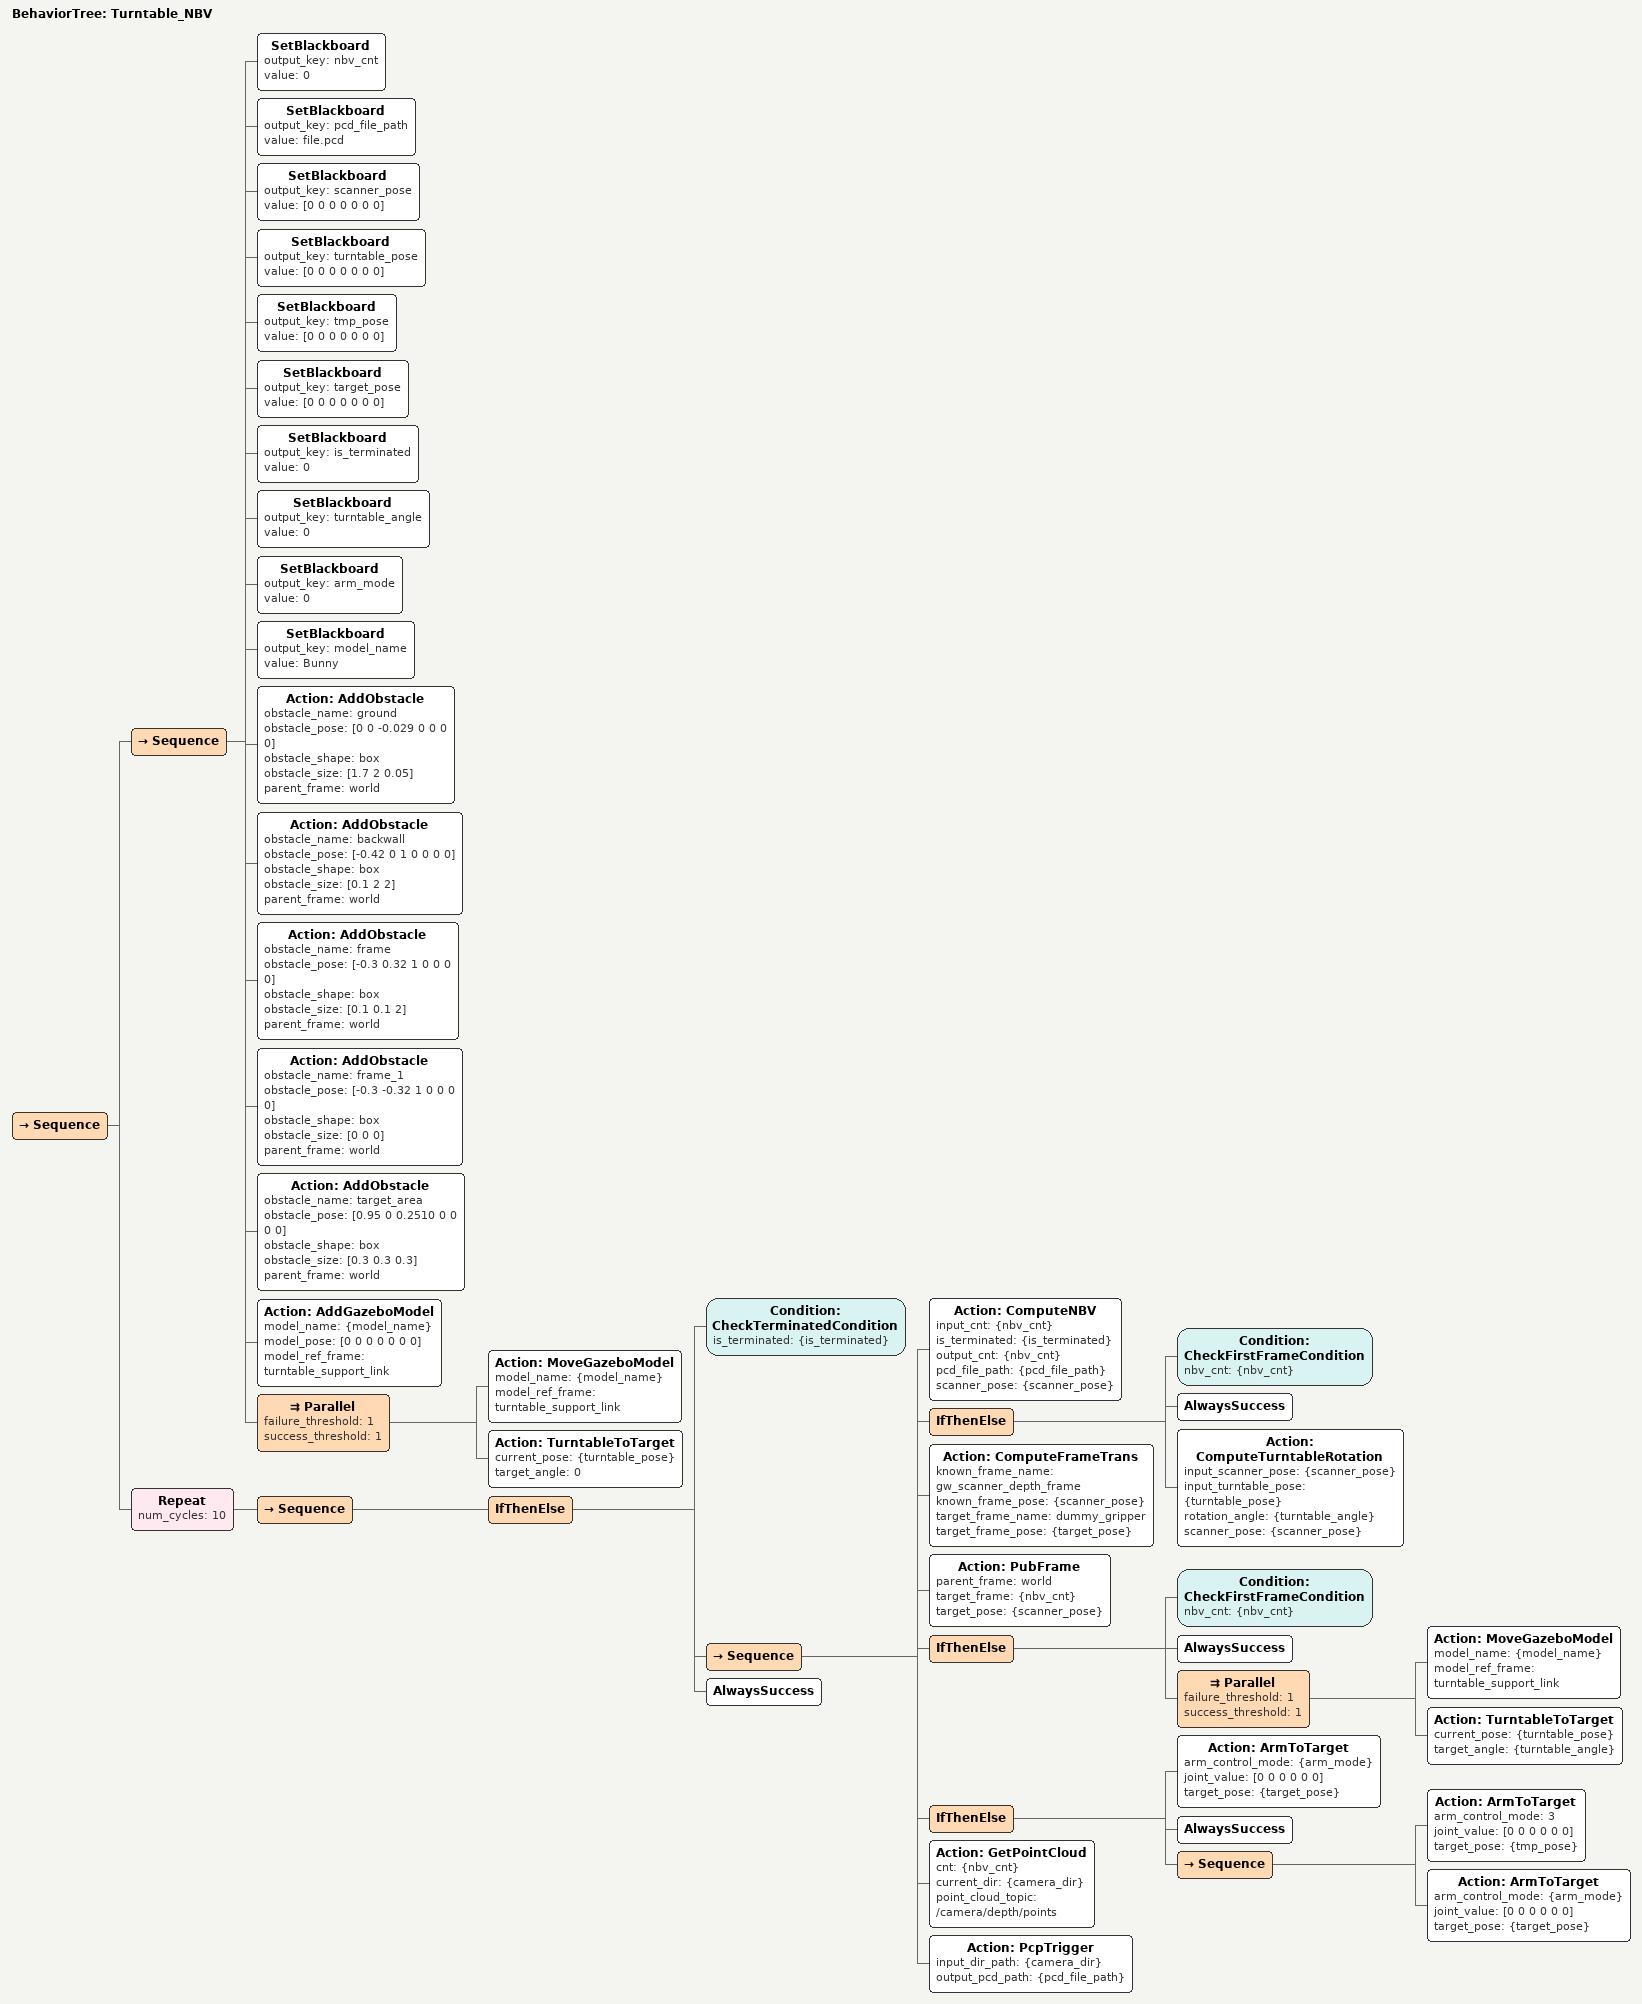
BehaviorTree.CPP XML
<?xml version="1.0"?>
<root main_tree_to_execute="Turntable_NBV">
    <BehaviorTree ID="Turntable_NBV">
        <Sequence>
            <Sequence>
                <SetBlackboard output_key="nbv_cnt" value="0"/>
                <SetBlackboard output_key="pcd_file_path" value="file.pcd"/>
                <SetBlackboard output_key="scanner_pose" value="[0 0 0 0 0 0 0]"/>
                <SetBlackboard output_key="turntable_pose" value="[0 0 0 0 0 0 0]"/>
                <SetBlackboard output_key="tmp_pose" value="[0 0 0 0 0 0 0]"/>
                <SetBlackboard output_key="target_pose" value="[0 0 0 0 0 0 0]"/>
                <SetBlackboard output_key="is_terminated" value="0"/>
                <SetBlackboard output_key="turntable_angle" value="0"/>
                <SetBlackboard output_key="arm_mode" value="0"/>
                <SetBlackboard output_key="model_name" value="Bunny"/>
                <Action ID="AddObstacle" obstacle_name="ground" obstacle_pose="[0 0 -0.029 0 0 0 0]" obstacle_shape="box" obstacle_size="[1.7 2 0.05]" parent_frame="world"/>
                <Action ID="AddObstacle" obstacle_name="backwall" obstacle_pose="[-0.42 0 1 0 0 0 0]" obstacle_shape="box" obstacle_size="[0.1 2 2]" parent_frame="world"/>
                <Action ID="AddObstacle" obstacle_name="frame" obstacle_pose="[-0.3 0.32 1 0 0 0 0]" obstacle_shape="box" obstacle_size="[0.1 0.1 2]" parent_frame="world"/>
                <Action ID="AddObstacle" obstacle_name="frame_1" obstacle_pose="[-0.3 -0.32 1 0 0 0 0]" obstacle_shape="box" obstacle_size="[0 0 0]" parent_frame="world"/>
                <Action ID="AddObstacle" obstacle_name="target_area" obstacle_pose="[0.95 0 0.2510 0 0 0 0]" obstacle_shape="box" obstacle_size="[0.3 0.3 0.3]" parent_frame="world"/>
                <Action ID="AddGazeboModel" model_name="{model_name}" model_pose="[0 0 0 0 0 0 0]" model_ref_frame="turntable_support_link"/>
                <Parallel failure_threshold="1" success_threshold="1">
                    <Action ID="MoveGazeboModel" model_name="{model_name}" model_ref_frame="turntable_support_link"/>
                    <Action ID="TurntableToTarget" current_pose="{turntable_pose}" target_angle="0"/>
                </Parallel>
            </Sequence>
            <Repeat num_cycles="10">
                <Sequence>
                    <IfThenElse>
                        <Condition ID="CheckTerminatedCondition" is_terminated="{is_terminated}"/>
                        <Sequence>
                            <Action ID="ComputeNBV" input_cnt="{nbv_cnt}" is_terminated="{is_terminated}" output_cnt="{nbv_cnt}" pcd_file_path="{pcd_file_path}" scanner_pose="{scanner_pose}"/>
                            <IfThenElse>
                                <Condition ID="CheckFirstFrameCondition" nbv_cnt="{nbv_cnt}"/>
                                <AlwaysSuccess/>
                                <Action ID="ComputeTurntableRotation" input_scanner_pose="{scanner_pose}" input_turntable_pose="{turntable_pose}" rotation_angle="{turntable_angle}" scanner_pose="{scanner_pose}"/>
                            </IfThenElse>
                            <Action ID="ComputeFrameTrans" known_frame_name="gw_scanner_depth_frame" known_frame_pose="{scanner_pose}" target_frame_name="dummy_gripper" target_frame_pose="{target_pose}"/>
                            <Action ID="PubFrame" parent_frame="world" target_frame="{nbv_cnt}" target_pose="{scanner_pose}"/>
                            <IfThenElse>
                                <Condition ID="CheckFirstFrameCondition" nbv_cnt="{nbv_cnt}"/>
                                <AlwaysSuccess/>
                                <Parallel failure_threshold="1" success_threshold="1">
                                    <Action ID="MoveGazeboModel" model_name="{model_name}" model_ref_frame="turntable_support_link"/>
                                    <Action ID="TurntableToTarget" current_pose="{turntable_pose}" target_angle="{turntable_angle}"/>
                                </Parallel>
                            </IfThenElse>
                            <IfThenElse>
                                <Action ID="ArmToTarget" arm_control_mode="{arm_mode}" joint_value="[0 0 0 0 0 0]" target_pose="{target_pose}"/>
                                <AlwaysSuccess/>
                                <Sequence>
                                    <Action ID="ArmToTarget" arm_control_mode="3" joint_value="[0 0 0 0 0 0]" target_pose="{tmp_pose}"/>
                                    <Action ID="ArmToTarget" arm_control_mode="{arm_mode}" joint_value="[0 0 0 0 0 0]" target_pose="{target_pose}"/>
                                </Sequence>
                            </IfThenElse>
                            <Action ID="GetPointCloud" cnt="{nbv_cnt}" current_dir="{camera_dir}" point_cloud_topic="/camera/depth/points"/>
                            <Action ID="PcpTrigger" input_dir_path="{camera_dir}" output_pcd_path="{pcd_file_path}"/>
                        </Sequence>
                        <AlwaysSuccess/>
                    </IfThenElse>
                </Sequence>
            </Repeat>
        </Sequence>
    </BehaviorTree>
</root>
